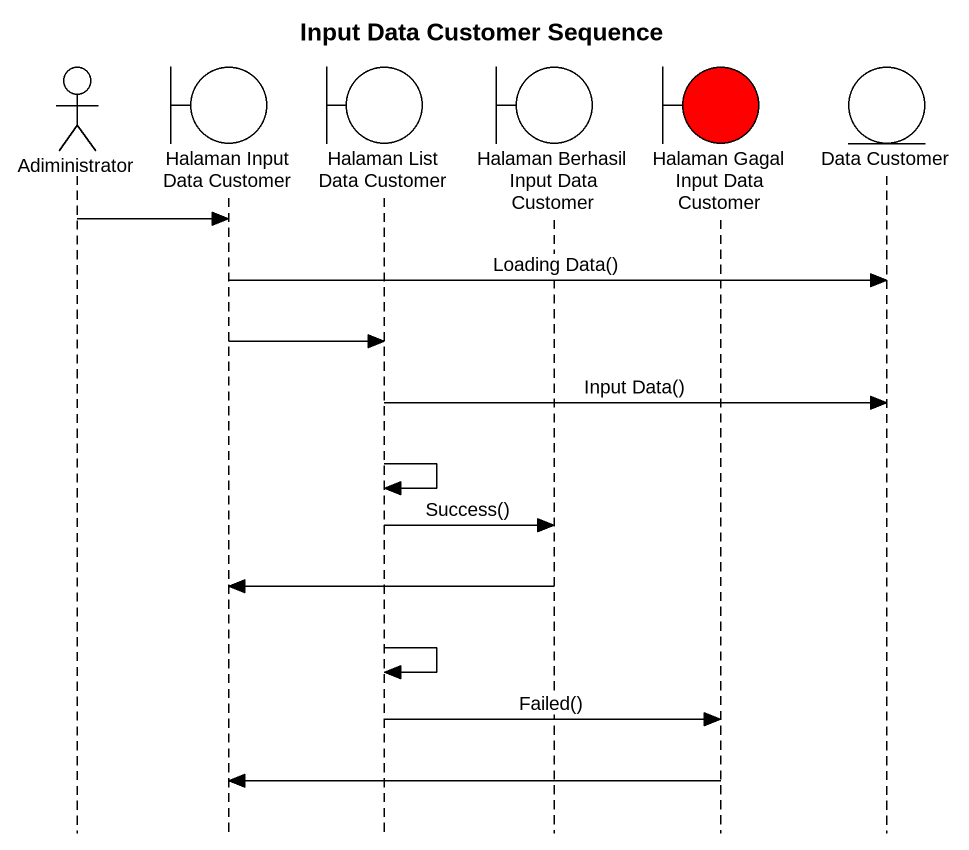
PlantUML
@startuml
title Input Data Customer Sequence
hide footbox
actor Adiministrator
boundary "Halaman Input Data Customer" as Halaman_Input_Data_Customer
boundary "Halaman List Data Customer" as Halaman_List_Data_Customer
boundary "Halaman Berhasil Input Data Customer" as Halaman_Berhasil_Input_Data
boundary "Halaman Gagal Input Data Customer" as Halaman_Gagal_Input_Data #FF0000
entity "Data Customer" as Data_Customer

Adiministrator -> Halaman_Input_Data_Customer
Halaman_Input_Data_Customer -> Data_Customer : Loading Data()
Halaman_Input_Data_Customer -> Halaman_List_Data_Customer
Halaman_List_Data_Customer -> Data_Customer : Input Data()
Halaman_List_Data_Customer -> Halaman_List_Data_Customer
Halaman_List_Data_Customer -> Halaman_Berhasil_Input_Data : Success()
Halaman_Berhasil_Input_Data -> Halaman_Input_Data_Customer
Halaman_List_Data_Customer -> Halaman_List_Data_Customer
Halaman_List_Data_Customer -> Halaman_Gagal_Input_Data : Failed()
Halaman_Gagal_Input_Data -> Halaman_Input_Data_Customer
@enduml
